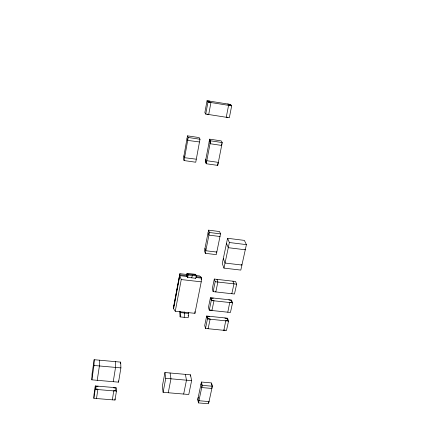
<?xml version="1.0" encoding="UTF-8"?>
<svg xmlns="http://www.w3.org/2000/svg" width="425" height="425" viewBox="0 0 425 425"><rect width="100%" height="100%" fill="white"/><g stroke="black" fill="none" stroke-linecap="round" stroke-linejoin="round"><path stroke-width="0.64" d="M99.498 360.193L99.407 365.957L97.219 380.306M97.952 386.16L97.947 386.538L95.96 386.368L95.896 389.018L97.893 389.183L96.512 398.533M93.856 398.315L95.221 389.342L95.306 385.937L116.376 387.733L116.455 391.133L114.989 400.047L93.856 398.315L93.952 394.857L95.306 385.937M91.853 379.844L93.999 365.473L94.169 359.704L120.689 362.132L120.897 367.896L118.548 382.155L91.853 379.844L92.05 373.92L94.169 359.704M188.142 315.568L188.1 315.929M187.101 274.513L179.903 273.684L173.416 307.812L173.597 308.763L175.259 311.249L194.932 313.326L201.232 281.833L201.445 278.136L201.184 277.254L199.532 275.942L196.26 275.565M113.236 381.698L115.542 367.413L115.414 361.648M112.359 399.835L113.804 390.527L115.786 390.697L115.728 388.052L113.757 387.887L113.751 387.51M120.477 363.418L120.689 362.132M187.499 135.846L183.403 158.748L184.083 160.56L195.739 162.233L200 139.235L199.171 137.594L187.499 135.846L188.222 137.477L184.083 160.56M207.049 100.725L204.845 112.62L205.732 114.059L229.33 117.741L231.683 105.841L230.568 104.476L207.049 100.725L207.958 102.064L205.732 114.059M174.16 304.257L178.675 280.218M178.798 279.57L179.903 273.684M173.597 308.763L179.823 275.655L179.621 274.778L186.384 275.554L186.602 276.436L186.878 275.416L187.282 276.951A2.465 0.414 -83.4 0 0 188.004 275.937L187.956 274.12L196.137 275.06L196.201 276.877A2.46 0.446 -83.5 0 1 195.521 278.178M175.259 311.249L181.257 279.565L179.823 275.655L187.765 276.569M164.942 372.523L162.318 386.346L163.094 392.312L188.769 394.496L191.622 380.641L190.464 374.823L164.942 372.523L165.761 378.346L163.094 392.312M209.679 139.166L205.355 161.909L206.226 163.737L217.749 165.394L222.238 142.561L221.223 140.898L209.679 139.166L210.593 140.818L206.226 163.737M186.384 275.554L186.57 274.619A2.778 0.468 -83.4 0 1 187.234 273.472L187.691 275.257M187.956 274.12L187.728 275.225M188.206 312.37L188.45 313.438A2.422 0.425 -84 0 1 188.333 316.843L188.158 317.73L180.126 316.896L180.296 316.003A2.428 0.398 -83.9 0 0 180.434 312.593L180.216 311.525M168.258 392.753L170.962 378.808L170.074 372.985M184.142 317.326L184.317 316.423A2.422 0.409 -84 0 0 184.45 313.018L184.216 311.95M192.291 275.464L192.105 276.409A2.465 0.43 -83.4 0 1 191.447 277.711M217.781 164.48L218.195 162.361L206.667 160.698L206.263 162.823L205.588 161.404L205.891 159.093M221.664 144.712L221.877 143.634M208.579 230.153L204.473 250.83L205.296 253.316L216.272 254.639L220.527 233.893L219.576 231.551L208.579 230.153L209.445 232.491L205.296 253.316M201.184 279.422L201.445 278.136L195.936 277.504M183.664 394.06L186.479 380.184L185.385 374.367M190.209 376.067L190.464 374.823M206.662 316.014L204.707 325.47L205.488 328.445L226.456 330.586L228.533 321.13L227.561 318.213L206.662 316.014L207.464 318.925L205.488 328.445M210.444 297.718L208.447 307.365L209.27 310.223L230.43 312.481L232.544 302.834L231.535 300.039L210.444 297.718L211.289 300.512L209.27 310.223M214.301 279.055L212.266 288.899L213.132 291.635L234.478 294.015L236.64 284.171L235.583 281.499L214.301 279.055L215.188 281.727L213.132 291.635M211.932 310.51L213.956 300.804L213.86 300.491L211.863 300.273L211.198 298.1L213.185 298.318L213.09 298.01M227.561 238.282L222.27 263.558L223.97 268.106L240.816 270.087L246.41 244.641L244.37 240.391L227.561 238.282L229.362 242.516L223.97 268.106M201.455 382.033L197.758 399.5L198.459 402.911L208.542 403.75L212.362 386.235L211.554 382.925L201.455 382.033L202.188 385.342L198.459 402.911M173.416 307.812L174.038 304.911M227.795 312.2L229.787 302.233L231.768 302.451L230.988 300.273L229.017 300.055L228.91 299.747M208.569 402.826L208.808 401.742M211.91 387.52L212.149 386.421L211.523 383.844M95.221 389.342L116.455 391.133M165.761 378.346L191.622 380.641M202.188 385.342L212.362 386.235M93.999 365.473L120.897 367.896M225.048 330.119L223.747 329.986L223.847 330.321L225.803 320.53L227.768 320.732L227.019 318.468L225.069 318.261L224.963 317.937M180.434 312.593L188.45 313.438M207.464 318.925L228.533 321.13M210.343 310.027L211.836 310.186M211.289 300.512L232.544 302.834M187.462 277.344L195.638 278.279M215.188 281.727L236.64 284.171M181.257 279.565L201.232 281.833M187.127 273.344L195.24 274.284M188.185 275.007L196.382 275.947M196.302 276.696L201.184 277.254M229.362 242.516L246.41 244.641M209.445 232.491L220.527 233.893M188.222 137.477L200 139.235M210.593 140.818L222.238 142.561M221.675 145.44L210.046 143.714L210.354 141.36L209.642 140.069L209.132 142.04M206.927 114.102L208.696 114.522L210.938 102.542L208.601 102.032L207.889 100.991L210.003 101.198M227.928 117.374L226.275 117.119L228.613 105.219L230.823 105.57L229.957 104.507L227.641 104.008M207.958 102.064L231.683 105.841M217.265 164.47L217.749 165.394M199.367 141.955L187.696 140.388L186.979 138.736M245.023 249.236L245.278 249.783L228.273 247.69L226.493 243.392M196.175 159.184L184.593 157.702L183.908 155.911M241.676 264.483L241.921 265.051L225.038 263.043L223.316 258.554M219.884 236.247L219.991 236.507L208.919 235.121L208.064 232.762M232.937 281.196L233.968 283.868L231.822 293.717L231.71 293.415M216.697 251.797L216.798 252.073L205.806 250.734L204.983 248.269M195.394 274.513L195.357 274.407A2.773 0.499 -83.5 0 0 195.107 274.343M216.978 279.363L217.882 282.035L215.81 291.933L215.714 291.63M209.286 316.29L209.376 316.609L207.405 316.402L208.038 318.67L210.019 318.877L210.109 319.202L208.123 328.716L208.032 328.382M211.788 388.073L211.878 388.445L201.716 387.558L201.987 385.528L201.418 382.952L201.067 384.604L200.988 384.237M208.925 401.2L209.015 401.582L198.921 400.733L198.842 400.355L198.496 401.986L197.949 399.335L198.215 397.338M180.126 316.896L179.727 312.609A2.741 0.446 -83.9 0 1 179.706 311.19M118.511 380.842L118.548 382.155M194.889 311.599L194.932 313.326M114.968 398.9L114.989 400.047"/></g></svg>
